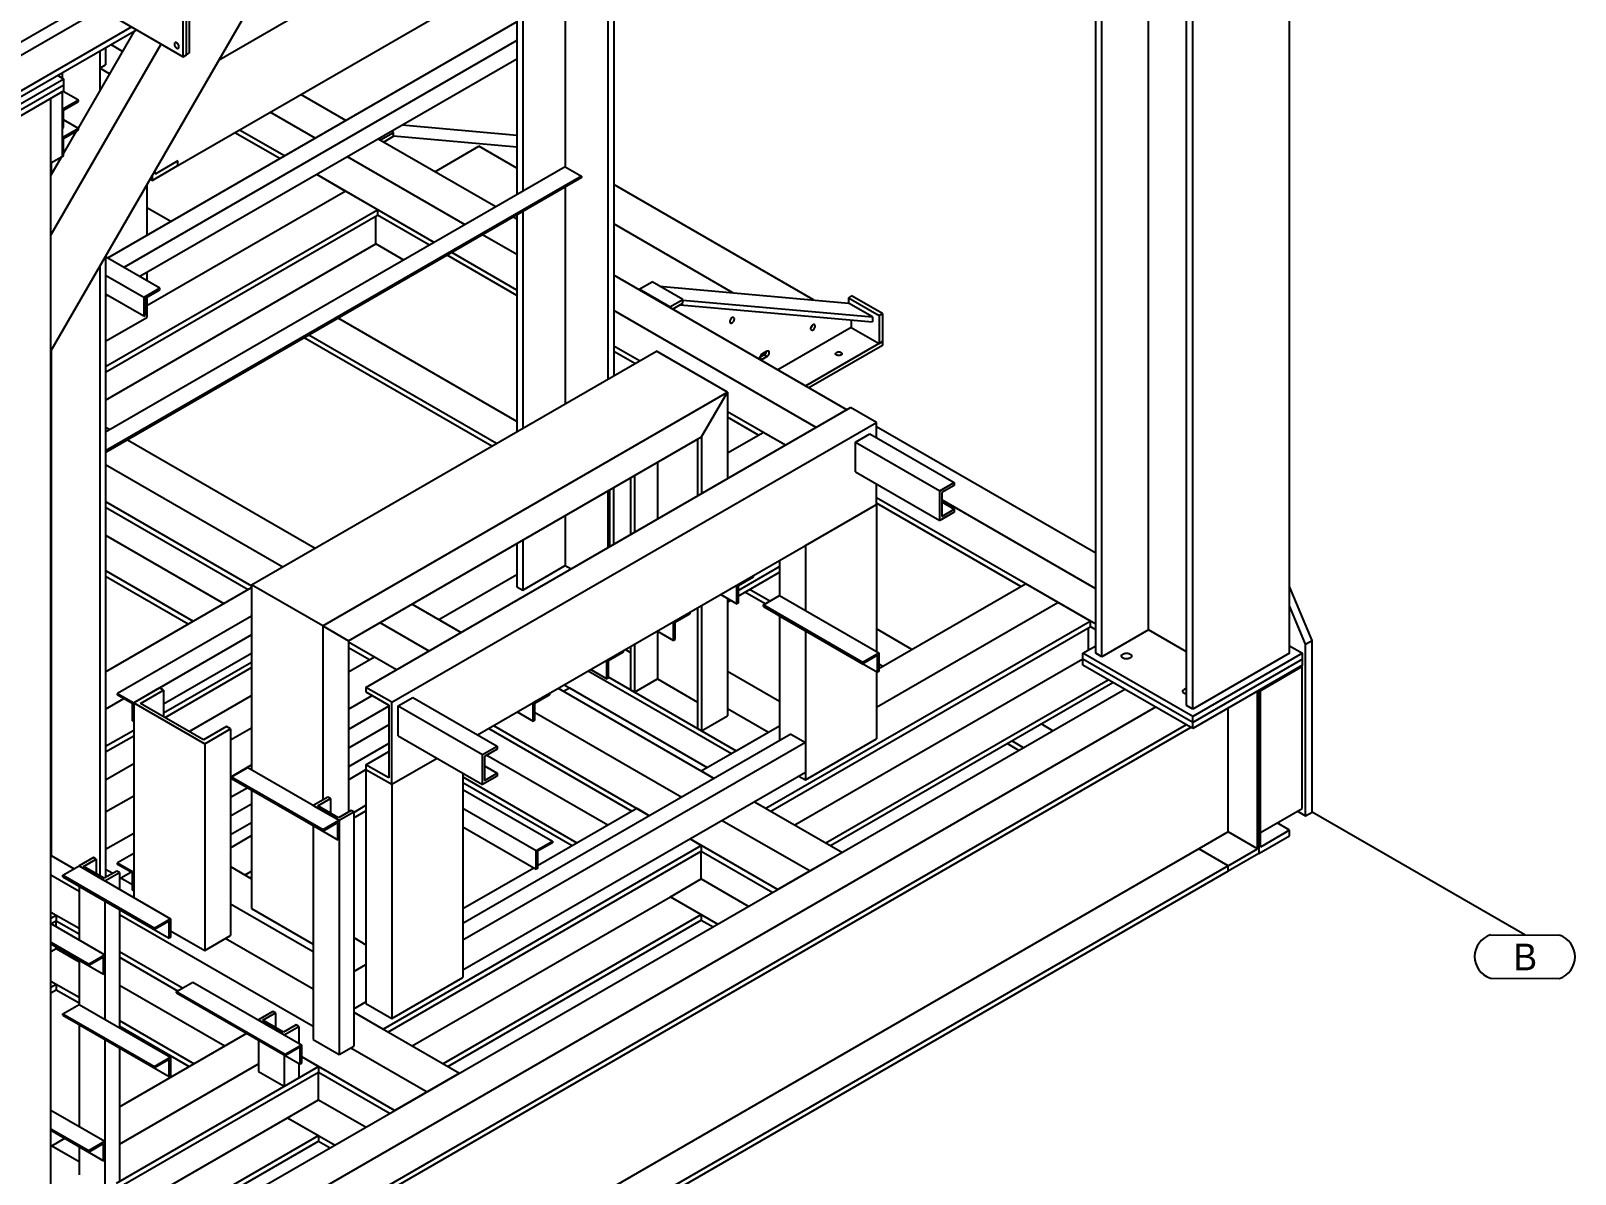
# Model space of a CAD drawing. Header units: millimetres. Extents: x 0 to 16187, y -20471 to 6290.
# Drawn here: x 1985.5 to 2239, y 5361.3 to 5549 of the extents above; entities that cross this region are included whole.
import ezdxf

# ---------------------------------------------------------------- set-up
doc = ezdxf.new("R2010")
doc.units = ezdxf.units.MM

msp = doc.modelspace()

# ---------------------------------------------------------------- linework, layer by layer
at = {"color": 7, "linetype": 'Continuous', "lineweight": 25}
for p, q in [((2192.13905, 5446.7984), (2192.13905, 5655.26147)), ((2175.22153, 5438.1955), (2175.22153, 5646.65857)), ((2176.22915, 5437.61381), (2176.22915, 5646.07688)), ((2160.31925, 5446.7984), (2160.31925, 5611.32241)), ((2161.32688, 5446.21671), (2161.32688, 5610.74053)), ((2168.99015, 5450.64062), (2168.99015, 5602.02761)), ((2009.65247, 5526.87667), (2085.54271, 5570.68717)), ((2016.40558, 5544.24808), (2056.63972, 5567.47475)), ((1952.24291, 5528.93548), (2007.41422, 5560.7852)), ((2025.74881, 5560.43104), (1988.8105, 5496.45201)), ((2066.23869, 5559.5432), (2066.23869, 5522.61222)), ((2065.2841, 5558.99213), (2065.2841, 5522.06114)), ((2073.23905, 5557.15128), (2073.23905, 5526.65344)), ((1952.24291, 5526.72282), (1996.9778, 5552.54772)), ((1995.65176, 5553.31323), (2010.501, 5544.74094)), ((2010.501, 5544.74094), (2010.501, 5552.08981)), ((2011.03133, 5545.04709), (2011.03133, 5552.39596)), ((2011.56166, 5545.35325), (2011.56166, 5552.70211)), ((2080.23941, 5553.11006), (2080.23941, 5491.81122)), ((2081.194, 5552.55898), (2081.194, 5492.3623)), ((1952.24291, 5520.87529), (2002.04245, 5549.62396)), ((1952.24291, 5519.95668), (2002.83808, 5549.16465)), ((2002.46128, 5548.94713), (1993.24922, 5532.99138)), ((2065.2841, 5550.47609), (1998.09262, 5511.68727)), ((2006.8923, 5546.8242), (1988.8105, 5515.5056)), ((2000.53599, 5545.61243), (1998.61038, 5546.72406)), ((2065.2841, 5547.41455), (2000.74427, 5510.15651)), ((1996.81848, 5545.68962), (1996.81848, 5539.17353)), ((1997.77308, 5546.24069), (1997.77308, 5543.41113)), ((2065.2841, 5544.35253), (2003.39635, 5508.62549)), ((2010.501, 5544.74094), (2011.03133, 5545.04709)), ((2011.03133, 5545.04709), (2011.56166, 5545.35325)), ((1989.87116, 5541.67901), (1990.93182, 5541.06671)), ((1990.66666, 5542.13824), (1990.66666, 5541.21978)), ((1996.81848, 5542.86005), (1997.77308, 5543.41113)), ((1998.41484, 5541.93849), (1996.81848, 5542.86005)), ((1996.81848, 5542.86005), (1996.81848, 5539.17353)), ((1990.93182, 5541.06671), (1972.9006, 5530.6575)), ((1990.93182, 5540.08686), (1972.9006, 5529.67765)), ((1990.93182, 5539.10701), (1972.9006, 5528.6978)), ((1990.66666, 5538.95393), (1990.66666, 5528.35871)), ((1993.31831, 5537.60578), (1990.82482, 5539.04524)), ((1990.93182, 5540.08686), (1990.93182, 5541.06671)), ((1990.93182, 5539.10701), (1990.93182, 5540.08686)), ((1988.8105, 5329.41933), (1988.8105, 5537.8824)), ((1993.31831, 5537.60578), (1990.66666, 5536.07502)), ((1990.87879, 5535.95252), (1993.31831, 5537.36082)), ((1993.31831, 5537.36082), (1993.31831, 5537.60578)), ((2037.21701, 5534.2733), (2029.8411, 5538.53132)), ((1990.66666, 5536.07502), (1990.66666, 5533.01299)), ((1990.87879, 5533.13545), (1990.87879, 5535.95252)), ((1993.31831, 5532.9515), (1990.87879, 5534.3598)), ((2032.16827, 5531.35872), (2024.79236, 5535.61674)), ((1990.66666, 5533.01299), (1990.87879, 5533.13545)), ((1993.31831, 5532.9515), (1990.66666, 5531.42073)), ((1990.66666, 5531.42073), (1990.66666, 5528.35871)), ((1990.87879, 5531.29823), (1993.31831, 5532.70654)), ((1992.96802, 5532.50432), (1990.87879, 5528.88567)), ((1990.87879, 5528.48117), (1990.87879, 5531.29823)), ((1993.31831, 5532.70654), (1993.31831, 5532.9515)), ((2026.35042, 5528.00015), (2018.97451, 5532.25817)), ((2027.11952, 5528.44415), (2019.74362, 5532.70217)), ((2061.82774, 5520.06583), (2042.52074, 5531.21152)), ((2042.92274, 5531.06212), (2042.59234, 5531.25286)), ((2042.92274, 5531.06212), (2045.04406, 5532.28673)), ((2043.38155, 5530.71458), (2045.04406, 5531.67433)), ((2045.04406, 5532.28673), (2044.71366, 5532.47747)), ((2045.04406, 5531.67433), (2045.04406, 5532.28673)), ((2065.2841, 5529.86456), (2045.04406, 5531.67433)), ((2065.2841, 5531.80507), (2046.46393, 5533.48787)), ((2042.92274, 5530.97945), (2042.92274, 5531.06212)), ((2051.79727, 5525.8563), (2059.06673, 5530.05287)), ((2065.2841, 5526.46365), (2059.06673, 5530.05287)), ((1988.8105, 5527.28717), (1990.66666, 5528.35871)), ((1990.5285, 5528.27895), (1988.8105, 5525.30329)), ((1988.86353, 5527.31779), (1988.86353, 5525.39515)), ((1990.66666, 5528.35871), (1990.87879, 5528.48117)), ((2073.23905, 5526.65344), (1997.77308, 5483.08786)), ((2005.40983, 5524.42745), (2009.65247, 5526.87667)), ((2009.65247, 5527.64218), (2005.88713, 5525.46849)), ((2009.65247, 5526.87667), (2009.65247, 5527.64218)), ((2056.779, 5517.15125), (2037.472, 5528.29694)), ((2073.23905, 5526.65344), (2075.8907, 5525.12267)), ((2075.8907, 5525.12267), (1997.77308, 5480.02633)), ((2075.8907, 5524.87771), (1997.77308, 5479.78137)), ((2004.5613, 5523.7332), (2004.5613, 5515.42156)), ((2005.40983, 5524.42745), (2005.07405, 5524.62129)), ((2005.40983, 5525.20289), (2005.40983, 5524.42745)), ((2005.88713, 5525.46849), (2005.88713, 5526.0296)), ((2037.10236, 5522.68118), (2032.42326, 5525.38237)), ((2051.73025, 5514.23667), (2032.42326, 5525.38237)), ((2075.8907, 5525.12267), (2075.8907, 5524.87771)), ((2113.99786, 5504.81014), (2081.194, 5523.7474)), ((2073.45118, 5523.46895), (1997.77308, 5479.78091)), ((2004.5613, 5503.89563), (2037.10236, 5522.68118)), ((2042.40566, 5519.61965), (2037.10236, 5522.68118)), ((2073.23905, 5523.34649), (2073.23905, 5487.77)), ((2073.45118, 5523.46941), (2073.45118, 5523.46895)), ((1997.77308, 5493.85381), (2042.40566, 5519.61965)), ((1997.77308, 5492.9352), (2042.40566, 5518.70104)), ((2008.4587, 5517.67148), (2004.5613, 5519.9214)), ((2042.1511, 5513.99071), (2042.1511, 5518.55409)), ((2042.40566, 5519.61965), (2042.40566, 5518.70104)), ((2050.96115, 5513.79268), (2042.40566, 5518.73166)), ((2065.2841, 5518.75419), (2065.2841, 5483.17771)), ((2066.23869, 5519.30527), (2066.23869, 5483.72878)), ((2065.2841, 5518.07051), (2064.69195, 5518.41235)), ((2100.7396, 5505.99562), (2081.194, 5517.27906)), ((1997.77308, 5488.37183), (2042.1511, 5513.99071)), ((2046.72765, 5511.34873), (2042.1511, 5513.99071)), ((2065.2841, 5512.24136), (2059.64321, 5515.49778)), ((1997.77308, 5511.97565), (1997.77308, 5409.97611)), ((2006.68262, 5506.72837), (1997.77308, 5511.87174)), ((2065.2841, 5505.52422), (2053.82536, 5512.1392)), ((2065.2841, 5506.41221), (2054.59447, 5512.5832)), ((1996.81848, 5510.32224), (1996.81848, 5410.28227)), ((2004.03097, 5505.1976), (1997.77308, 5508.81021)), ((2004.5613, 5509.298), (2004.5613, 5507.95298)), ((2119.47652, 5486.78589), (2081.194, 5508.88592)), ((2006.68262, 5506.72837), (2004.03097, 5505.1976)), ((2004.24311, 5505.0751), (2006.68262, 5506.48341)), ((2006.68262, 5506.48341), (2006.68262, 5506.72837)), ((2085.34915, 5506.56988), (2087.47047, 5507.79449)), ((2090.38728, 5503.66143), (2085.34915, 5506.56988)), ((2085.34915, 5506.56988), (2085.34915, 5506.48721)), ((2092.5086, 5504.88604), (2087.47047, 5507.79449)), ((2088.72572, 5507.06985), (2119.71187, 5504.29922)), ((2004.03097, 5502.13557), (1997.77308, 5505.74818)), ((1998.09262, 5505.56371), (1997.77308, 5505.37924)), ((2004.03097, 5505.1976), (2004.03097, 5502.13557)), ((2004.24311, 5502.25804), (2004.24311, 5505.0751)), ((2004.5613, 5505.25879), (2004.5613, 5501.93625)), ((2090.38728, 5503.66143), (2092.5086, 5504.88604)), ((2090.38728, 5503.57875), (2090.38728, 5503.66143)), ((2090.84609, 5503.31389), (2092.5086, 5504.27363)), ((2092.065, 5504.01755), (2123.68935, 5501.18985)), ((2092.5086, 5504.27363), (2092.5086, 5504.88604)), ((2092.5086, 5504.7911), (2123.68935, 5502.00307)), ((2120.24221, 5505.46274), (2119.71187, 5505.15659)), ((2119.71187, 5505.15659), (2119.71187, 5504.29922)), ((2119.71187, 5505.15659), (2124.75001, 5502.24813)), ((2123.68935, 5502.00307), (2119.71187, 5504.29922)), ((2125.28034, 5502.55428), (2120.24221, 5505.46274)), ((1997.77308, 5498.01749), (2004.5613, 5501.93625)), ((2004.03097, 5502.13557), (2004.24311, 5502.25804)), ((2065.2841, 5484.86687), (2035.93364, 5501.81053)), ((2114.42778, 5483.87132), (2081.194, 5503.05677)), ((2120.16266, 5501.50519), (2120.16266, 5500.30331)), ((2123.68935, 5502.00307), (2123.68935, 5501.18985)), ((2124.75001, 5502.24813), (2125.28034, 5502.55428)), ((2124.75001, 5502.24813), (2124.75001, 5497.65509)), ((2125.28034, 5502.55428), (2125.28034, 5497.96124)), ((2061.16792, 5480.80149), (2030.35444, 5498.58973)), ((2061.93703, 5481.24548), (2031.12355, 5499.03372)), ((2120.16266, 5500.30331), (2108.11189, 5493.34655)), ((2120.16266, 5500.30331), (2124.75001, 5497.65509)), ((1988.86353, 5496.54386), (1988.86353, 5413.58048)), ((2021.744, 5458.04254), (2088.19436, 5496.40352)), ((2085.40795, 5494.79496), (2081.194, 5497.22761)), ((2084.63884, 5494.35096), (2081.194, 5496.33963)), ((2099.86162, 5489.66815), (2088.19436, 5496.40352)), ((2105.89487, 5495.77167), (2105.1345, 5495.33271)), ((2106.34565, 5496.3688), (2105.49712, 5495.87896)), ((2106.34565, 5495.51144), (2105.89487, 5495.77167)), ((2125.28034, 5497.96124), (2112.69925, 5490.69833)), ((2125.28034, 5497.34884), (2113.22966, 5490.39213)), ((2124.75001, 5497.65509), (2125.28034, 5497.96124)), ((2125.28034, 5497.96124), (2125.28034, 5497.34884)), ((1988.8105, 5494.80288), (1988.86353, 5494.8335)), ((2105.49712, 5495.02159), (2105.12589, 5495.2359)), ((2105.49712, 5495.02159), (2106.34565, 5495.51144)), ((1988.8105, 5489.10844), (1988.86353, 5489.07782)), ((2033.41126, 5451.30717), (2099.86162, 5489.66815)), ((2095.61898, 5482.31968), (2099.86162, 5489.66815)), ((2099.86162, 5489.66815), (2099.86162, 5475.46245)), ((2040.51768, 5441.20392), (2120.0672, 5487.12688)), ((2109.37904, 5480.95674), (2099.86162, 5486.45103)), ((2124.30984, 5484.67766), (2120.0672, 5487.12688)), ((1997.77308, 5483.93445), (1998.50633, 5483.51115)), ((2044.76032, 5438.7547), (2124.30984, 5484.67766)), ((2104.95797, 5482.62098), (2099.86162, 5485.56304)), ((2099.86162, 5479.67892), (2105.72707, 5483.06497)), ((2109.37904, 5480.95674), (2105.72707, 5483.06497)), ((2124.30984, 5482.22823), (2124.30984, 5484.67766)), ((2160.31925, 5463.20789), (2124.30984, 5483.99568)), ((1988.8105, 5482.98537), (1988.86353, 5482.95476)), ((2001.37054, 5481.85768), (2032.18402, 5464.06944)), ((2037.6539, 5448.85715), (2095.61898, 5482.31968)), ((2094.95607, 5481.93699), (2094.95607, 5472.63053)), ((2095.61898, 5482.31968), (2095.61898, 5473.01323)), ((2120.86269, 5481.46285), (2123.24918, 5482.84054)), ((2120.86269, 5476.56361), (2120.86269, 5481.46285)), ((2120.86269, 5481.46285), (2134.70431, 5473.47226)), ((2123.24918, 5482.84054), (2137.09079, 5474.84994)), ((2088.37997, 5478.14069), (2088.37997, 5468.83424)), ((1988.8105, 5476.86231), (1988.86353, 5476.8317)), ((1988.8105, 5475.94371), (1988.86353, 5475.91309)), ((1997.77308, 5477.81139), (2026.88072, 5461.00791)), ((2083.95172, 5475.58431), (2083.95172, 5466.27786)), ((2084.61463, 5475.967), (2084.61463, 5466.66055)), ((2120.86269, 5476.56361), (2134.70431, 5468.57301)), ((2080.23941, 5473.44124), (2080.23941, 5464.13479)), ((2080.50457, 5473.59432), (2080.50457, 5464.28786)), ((2081.16748, 5473.97701), (2081.16748, 5464.67055)), ((2124.30984, 5471.20473), (2124.30984, 5474.57361)), ((2134.70431, 5473.47226), (2137.09079, 5474.84994)), ((2134.70431, 5468.57301), (2134.70431, 5473.47226)), ((2137.09079, 5474.36002), (2135.0225, 5473.16602)), ((2135.0225, 5473.16602), (2135.0225, 5469.24663)), ((2137.09079, 5474.84994), (2137.09079, 5474.36002)), ((1988.8105, 5471.38033), (1988.86353, 5471.34972)), ((1997.77308, 5471.68833), (2021.744, 5457.85021)), ((1997.77308, 5470.76972), (2021.16051, 5457.26844)), ((2058.8158, 5433.39583), (2124.30984, 5471.20473)), ((2112.64257, 5464.46937), (2124.30984, 5471.20473)), ((2160.31925, 5451.54958), (2124.30984, 5472.33737)), ((2148.02077, 5457.76135), (2124.30984, 5471.44938)), ((2124.30984, 5471.20473), (2124.30984, 5447.07814)), ((2160.31925, 5457.37873), (2135.0225, 5471.98223)), ((2135.0225, 5471.63462), (2137.09079, 5470.44062)), ((2135.0225, 5469.24663), (2137.09079, 5470.44062)), ((2137.09079, 5470.44062), (2137.09079, 5469.9507)), ((2073.23905, 5469.40002), (2073.23905, 5461.18728)), ((2137.09079, 5469.9507), (2134.70431, 5468.57301)), ((1988.8105, 5465.53281), (1988.86353, 5465.50219)), ((1997.77308, 5466.20635), (2017.20808, 5454.98676)), ((2066.23869, 5465.3588), (2066.23869, 5457.14606)), ((1988.8105, 5464.6142), (1988.86353, 5464.58359)), ((2065.2841, 5464.80773), (2065.2841, 5457.69713)), ((2112.64257, 5464.46937), (2112.64257, 5453.81351)), ((1997.77308, 5460.35882), (2012.14343, 5452.063)), ((2066.23869, 5457.14606), (2073.23905, 5461.18728)), ((2073.23905, 5461.18728), (2074.18633, 5460.64042)), ((2101.61171, 5457.1136), (2108.39993, 5461.03236)), ((2108.39993, 5462.02014), (2108.39993, 5456.26273)), ((1997.77308, 5459.44022), (2011.3478, 5451.60369)), ((2033.41126, 5451.30717), (2021.744, 5458.04254)), ((2021.744, 5458.04254), (2021.744, 5427.66977)), ((2052.50314, 5452.33945), (2065.2841, 5459.71774)), ((2065.2841, 5457.69713), (2066.23869, 5457.14606)), ((2101.39958, 5457.97892), (2104.05123, 5459.50969)), ((2101.39958, 5454.91689), (2101.39958, 5457.97892)), ((2101.61171, 5456.19499), (2108.39993, 5460.11375)), ((2104.05123, 5459.26472), (2101.61171, 5457.85642)), ((2101.61171, 5457.85642), (2101.61171, 5455.03935)), ((2104.05123, 5459.50969), (2104.05123, 5459.26472)), ((2108.39993, 5459.97663), (2108.28117, 5460.04519)), ((2124.68107, 5444.28763), (2148.78987, 5458.20535)), ((2154.09317, 5455.14382), (2148.78987, 5458.20535)), ((2195.81424, 5448.88917), (2192.13905, 5457.73481)), ((1997.77308, 5443.76717), (2021.744, 5457.60529)), ((2098.7475, 5456.44791), (2101.39958, 5454.91689)), ((2099.86162, 5455.80474), (2099.86162, 5436.51134)), ((2099.86162, 5455.18469), (2100.39866, 5455.49471)), ((2106.03742, 5454.89888), (2102.70197, 5456.82439)), ((2106.80652, 5455.34287), (2103.47108, 5457.26838)), ((2105.74828, 5454.73197), (2108.39993, 5456.26273)), ((2108.39993, 5456.26273), (2124.68107, 5446.86383)), ((2021.744, 5452.89604), (1999.7353, 5440.19069)), ((2048.09461, 5454.88445), (2056.15511, 5450.23122)), ((2091.00511, 5451.97832), (2093.65676, 5453.50909)), ((2093.65676, 5453.26412), (2091.21724, 5451.85582)), ((2093.65676, 5453.50909), (2093.65676, 5453.26412)), ((2094.95607, 5454.25916), (2094.95607, 5434.44481)), ((2095.61898, 5454.64185), (2095.61898, 5434.06212)), ((2101.61171, 5455.03935), (2101.39958, 5454.91689)), ((2105.74828, 5454.487), (2105.74828, 5454.73197)), ((2105.74828, 5454.73197), (2122.02942, 5445.33307)), ((2105.74828, 5454.487), (2122.02942, 5445.08811)), ((2108.1878, 5453.07824), (2108.1878, 5453.0787)), ((2108.1878, 5453.07824), (2124.46894, 5443.67934)), ((2108.39993, 5452.95578), (2108.39993, 5432.4405)), ((2124.30984, 5437.95026), (2154.09317, 5455.14382)), ((2159.39648, 5452.08229), (2154.09317, 5455.14382)), ((2194.75358, 5448.27687), (2192.13905, 5454.56965)), ((2033.41126, 5451.30717), (2037.6539, 5448.85715)), ((2033.41126, 5451.30717), (2033.41126, 5422.71009)), ((2042.79131, 5451.82292), (2050.85181, 5447.16969)), ((2052.50314, 5452.33945), (2056.15511, 5450.23122)), ((2088.35303, 5450.44731), (2091.00511, 5448.91629)), ((2088.37997, 5450.43175), (2088.37997, 5442.58848)), ((2091.00511, 5448.91629), (2091.00511, 5451.97832)), ((2091.21724, 5451.85582), (2091.21724, 5449.03875)), ((2106.17255, 5421.35677), (2159.39648, 5452.08229)), ((2106.96817, 5420.89746), (2159.39648, 5451.16368)), ((2112.64257, 5450.50656), (2112.64257, 5426.01029)), ((2130.12905, 5447.43268), (2124.30984, 5450.79204)), ((2159.14192, 5447.34336), (2159.14192, 5451.01672)), ((2159.39648, 5452.08229), (2159.39648, 5451.16368)), ((2160.31925, 5450.66159), (2159.39648, 5451.1943)), ((2168.99015, 5450.64062), (2161.32688, 5446.21671)), ((2175.22153, 5447.04333), (2168.99015, 5450.64062)), ((2021.744, 5449.83451), (2002.38695, 5438.65993)), ((2037.6539, 5448.85715), (2037.6539, 5420.75071)), ((2037.6539, 5448.66562), (2045.54851, 5444.10816)), ((2037.6539, 5447.74701), (2041.10092, 5445.75709)), ((2083.95172, 5447.90649), (2083.95172, 5440.79749)), ((2084.61463, 5448.28918), (2084.61463, 5440.41479)), ((2091.21724, 5449.03875), (2091.00511, 5448.91629)), ((2158.19793, 5446.7984), (2160.31925, 5448.02302)), ((2192.13905, 5448.02302), (2194.26038, 5446.7984)), ((2194.75358, 5448.27687), (2195.81424, 5448.88917)), ((2194.75358, 5420.10621), (2194.75358, 5448.27687)), ((2195.81424, 5420.71852), (2195.81424, 5448.88917)), ((2021.744, 5446.77249), (2007.2925, 5438.42982)), ((2007.2925, 5437.0165), (2021.744, 5445.35917)), ((2037.6539, 5443.76717), (2041.89654, 5446.21639)), ((2041.89654, 5446.21639), (2045.54851, 5444.10816)), ((2080.08031, 5445.67157), (2082.73196, 5447.20233)), ((2080.08031, 5442.60954), (2080.08031, 5445.67157)), ((2082.73196, 5446.95737), (2080.29244, 5445.54907)), ((2080.29244, 5445.54907), (2080.29244, 5442.732)), ((2082.73196, 5447.20233), (2082.73196, 5446.95737)), ((2083.09778, 5447.41352), (2083.95172, 5446.92055)), ((2110.9206, 5418.61578), (2158.19793, 5445.9084)), ((2122.02942, 5445.33307), (2124.68107, 5446.86383)), ((2124.46894, 5446.49641), (2122.02942, 5445.08811)), ((2122.02942, 5445.08811), (2122.02942, 5445.33307)), ((2124.46894, 5443.67934), (2124.46894, 5446.49641)), ((2124.68107, 5446.86383), (2124.68107, 5443.80181)), ((2125.31895, 5444.65587), (2124.68107, 5445.02412)), ((2158.19793, 5445.81855), (2158.19793, 5446.7984)), ((2176.22915, 5436.3892), (2158.19793, 5446.7984)), ((2158.19793, 5444.83871), (2158.19793, 5445.81855)), ((2176.22915, 5435.40935), (2158.19793, 5445.81855)), ((2161.32688, 5446.21671), (2160.31925, 5446.7984)), ((2192.13905, 5446.7984), (2176.22915, 5437.61381)), ((2194.26038, 5446.7984), (2176.22915, 5436.3892)), ((2194.26038, 5445.81855), (2176.22915, 5435.40935)), ((2194.26038, 5445.81855), (2194.26038, 5446.7984)), ((2194.26038, 5444.83871), (2194.26038, 5445.81855)), ((2007.53606, 5436.23849), (2021.744, 5444.44056)), ((2076.99885, 5443.89268), (2100.49789, 5430.32698)), ((2077.42823, 5444.14055), (2080.08031, 5442.60954)), ((2080.29244, 5442.732), (2080.08031, 5442.60954)), ((2080.29244, 5442.90994), (2101.29351, 5430.78628)), ((2084.61463, 5440.41479), (2088.37997, 5442.58848)), ((2088.37997, 5442.58848), (2094.95607, 5438.79218)), ((2099.86162, 5443.85902), (2108.39993, 5438.92995)), ((2124.30984, 5443.77119), (2124.30984, 5432.74566)), ((2124.68107, 5443.80181), (2124.46894, 5443.67934)), ((2176.22915, 5434.4295), (2158.19793, 5444.83871)), ((2194.26038, 5444.83871), (2176.22915, 5434.4295)), ((2194.22325, 5444.60239), (2187.32896, 5440.6224)), ((2194.22325, 5444.60239), (2194.03713, 5444.70983)), ((2194.22325, 5421.33097), (2194.22325, 5444.60239)), ((2165.07101, 5440.87096), (1988.8105, 5339.11794)), ((1999.7353, 5440.19069), (2002.38695, 5438.65993)), ((1999.7353, 5439.94573), (1999.7353, 5440.19069)), ((2002.17482, 5438.53743), (1999.7353, 5439.94573)), ((2006.62959, 5441.10915), (2002.38695, 5438.65993)), ((2003.52716, 5438.55277), (2007.2925, 5440.72646)), ((2007.2925, 5440.72646), (2006.62959, 5441.10915)), ((2007.2925, 5440.72646), (2007.2925, 5436.37909)), ((2044.76032, 5438.7547), (2040.51768, 5441.20392)), ((2040.51768, 5441.20392), (2040.51768, 5440.43842)), ((2040.51768, 5440.43842), (2044.28303, 5438.26473)), ((2067.98878, 5438.69128), (2070.64043, 5440.22204)), ((2070.64043, 5439.97708), (2068.20091, 5438.56878)), ((2070.64043, 5440.22204), (2070.64043, 5439.97708)), ((2072.06691, 5441.04553), (2097.6864, 5426.25571)), ((2072.92245, 5440.55164), (2073.90196, 5441.1171)), ((2073.04643, 5441.611), (2073.90196, 5441.1171)), ((2073.90196, 5441.1171), (2096.54546, 5428.04529)), ((2083.95172, 5440.79749), (2084.61463, 5440.41479)), ((2115.98525, 5415.69202), (2162.3361, 5442.44979)), ((2116.78087, 5415.23271), (2163.13172, 5441.99049)), ((2186.85166, 5414.68741), (2186.85166, 5440.56175)), ((2187.09031, 5440.69952), (2187.09031, 5413.93719)), ((2187.32896, 5414.96295), (2187.32896, 5440.83729)), ((1988.8105, 5438.59318), (1988.86353, 5438.6238)), ((2170.11975, 5437.95639), (1988.8105, 5333.28878)), ((1997.77308, 5437.64411), (2000.74767, 5439.3613)), ((2002.17482, 5435.72036), (2002.17482, 5438.53743)), ((2002.38695, 5438.65993), (2002.38695, 5435.5979)), ((2002.38695, 5438.65993), (2002.38695, 5406.70028)), ((2002.38695, 5438.65993), (2014.05421, 5431.92456)), ((2013.8686, 5432.58279), (2003.52716, 5438.55277)), ((2011.48848, 5433.9568), (2021.744, 5439.87718)), ((2037.6539, 5437.64411), (2041.506, 5439.86788)), ((2044.28303, 5438.10433), (2037.6539, 5434.27742)), ((2044.28303, 5438.26473), (2044.28303, 5426.32282)), ((2044.76032, 5425.28178), (2044.76032, 5438.7547)), ((2045.82098, 5438.14219), (2048.20747, 5439.51988)), ((2045.82098, 5433.24295), (2045.82098, 5438.14219)), ((2045.82098, 5438.14219), (2059.6626, 5430.1516)), ((2048.20747, 5439.51988), (2062.04908, 5431.52929)), ((2067.98878, 5435.62925), (2067.98878, 5438.69128)), ((2068.20091, 5438.56878), (2068.20091, 5435.75171)), ((2099.86162, 5437.73595), (2106.59681, 5433.84781)), ((2176.22915, 5437.61381), (2175.22153, 5438.1955)), ((2182.04157, 5417.46422), (2182.04157, 5437.78494)), ((2175.16849, 5435.04181), (1990.93182, 5328.68424)), ((2002.38695, 5435.5979), (2002.17482, 5435.72036)), ((2044.28303, 5435.0428), (2037.6539, 5431.21589)), ((2061.46031, 5434.92247), (2087.0798, 5420.13265)), ((2065.3367, 5437.16027), (2067.98878, 5435.62925)), ((2068.20091, 5435.75171), (2067.98878, 5435.62925)), ((2068.20091, 5437.15426), (2092.3831, 5423.19418)), ((2095.56595, 5427.47983), (2108.39993, 5434.88873)), ((2095.61898, 5434.06212), (2099.86162, 5436.51134)), ((2106.59681, 5433.84781), (2108.39993, 5434.88873)), ((2153.28326, 5434.06604), (2151.34397, 5435.18556)), ((2176.22915, 5435.40935), (2176.22915, 5436.3892)), ((2176.22915, 5434.4295), (2176.22915, 5435.40935)), ((1988.8105, 5432.47012), (1988.86353, 5432.50074)), ((2175.9376, 5434.59781), (1990.93182, 5327.79625)), ((1997.77308, 5431.52105), (2002.38695, 5434.18458)), ((1997.77308, 5430.60244), (2002.38695, 5433.26597)), ((2017.63394, 5434.75648), (2013.8686, 5432.58279)), ((2014.05421, 5431.92456), (2018.29685, 5434.37379)), ((2018.29685, 5434.37379), (2017.63394, 5434.75648)), ((2018.29685, 5432.59258), (2021.744, 5434.58258)), ((2018.29685, 5434.37379), (2018.29685, 5400.44651)), ((2045.82098, 5433.24295), (2059.6626, 5425.25236)), ((2110.25609, 5433.51204), (2056.42759, 5402.4375)), ((2060.66468, 5434.46317), (2084.16372, 5420.89746)), ((2094.95607, 5434.44481), (2095.61898, 5434.06212)), ((2101.29351, 5430.78628), (2106.59681, 5433.84781)), ((2110.25609, 5433.51204), (2112.64257, 5432.13435)), ((2112.64257, 5426.01029), (2124.30984, 5432.74566)), ((2148.47316, 5431.28923), (2146.53388, 5432.40876)), ((2014.05421, 5431.92456), (2014.05421, 5397.99729)), ((2044.28303, 5431.98078), (2037.6539, 5428.15386)), ((2040.51768, 5428.49651), (2044.28303, 5430.67019)), ((2112.64257, 5432.13435), (2056.42759, 5399.68213)), ((2059.6626, 5430.1516), (2062.04908, 5431.52929)), ((2059.6626, 5425.25236), (2059.6626, 5430.1516)), ((2062.04908, 5431.03936), (2059.9808, 5429.84537)), ((2059.9808, 5429.84537), (2059.9808, 5425.92597)), ((2060.36988, 5430.06998), (2080.2113, 5418.61578)), ((2062.04908, 5431.52929), (2062.04908, 5431.03936)), ((2112.64257, 5432.13435), (2112.64257, 5427.2351)), ((2147.70406, 5430.84524), (2145.76478, 5431.96476)), ((1997.77308, 5426.03907), (2002.38695, 5428.7026)), ((2018.29685, 5426.46952), (2021.744, 5428.45952)), ((2018.45595, 5426.50639), (2021.1076, 5428.03715)), ((2021.1076, 5428.03715), (2036.11594, 5419.37302)), ((2037.6539, 5426.03907), (2040.51768, 5427.69229)), ((2040.51768, 5428.49651), (2040.51768, 5427.731)), ((2044.28303, 5426.32282), (2040.51768, 5428.49651)), ((2040.51768, 5427.731), (2044.76032, 5425.28178)), ((2040.51768, 5427.731), (2040.51768, 5389.27193)), ((2044.76032, 5425.28178), (2052.18598, 5429.56852)), ((2059.9808, 5428.31397), (2062.04908, 5427.11997)), ((2095.56595, 5427.47983), (2097.6864, 5426.25571)), ((1988.8105, 5426.34706), (1988.86353, 5426.37768)), ((1988.8105, 5425.42845), (1988.86353, 5425.45907)), ((2018.45595, 5426.26143), (2018.45595, 5426.50639)), ((2018.45595, 5426.50639), (2033.46429, 5417.84226)), ((2018.45595, 5426.26143), (2033.46429, 5417.5973)), ((2020.89547, 5424.85266), (2020.89547, 5424.85312)), ((2020.89547, 5424.85266), (2035.90381, 5416.18853)), ((2044.76032, 5425.28178), (2044.76032, 5386.8227)), ((2112.64257, 5427.2351), (2056.42759, 5394.78288)), ((2056.42759, 5427.11989), (2056.42759, 5393.55807)), ((2056.42759, 5426.4983), (2075.14664, 5415.69202)), ((2056.42759, 5425.57969), (2074.35102, 5415.23271)), ((2062.04908, 5426.63004), (2059.6626, 5425.25236)), ((2059.9808, 5425.92597), (2062.04908, 5427.11997)), ((2062.04908, 5427.11997), (2062.04908, 5426.63004)), ((2111.58174, 5426.6227), (2112.64257, 5426.01029)), ((1997.77308, 5420.74446), (2002.38695, 5423.40799)), ((2021.11172, 5424.72782), (2018.29685, 5423.10283)), ((2021.744, 5424.36282), (2021.744, 5404.88573)), ((2034.25979, 5423.19994), (2031.8733, 5421.82225)), ((2032.61576, 5421.76102), (2034.68405, 5422.95501)), ((2034.68405, 5422.95501), (2034.25979, 5423.19994)), ((2034.68405, 5422.95501), (2034.68405, 5420.56702)), ((2056.42759, 5424.42282), (2071.11773, 5415.94238)), ((2104.31622, 5422.4284), (2106.17255, 5421.35677)), ((2104.31622, 5422.4284), (2118.72016, 5414.11319)), ((1988.8105, 5420.86508), (1988.86353, 5420.8957)), ((2021.744, 5422.0313), (2018.29685, 5420.0413)), ((2031.8733, 5421.82225), (2036.11594, 5419.37302)), ((2036.00988, 5419.80164), (2032.61576, 5421.76102)), ((2038.07816, 5420.99563), (2036.00988, 5419.80164)), ((2036.11594, 5419.37302), (2038.50243, 5420.75071)), ((2038.50243, 5420.75071), (2038.07816, 5420.99563)), ((2038.50243, 5420.68139), (2040.51768, 5421.84477)), ((2038.50243, 5419.76278), (2040.51768, 5420.92616)), ((2038.50243, 5420.75071), (2038.50243, 5382.29164)), ((2056.42759, 5421.36129), (2068.46608, 5414.41161)), ((2068.67821, 5411.95787), (2084.95934, 5421.35677)), ((2084.95934, 5421.35677), (2087.0798, 5420.13265)), ((2187.32896, 5417.35098), (2194.22325, 5421.33097)), ((2193.42763, 5420.87167), (2194.75358, 5420.10621)), ((2194.75358, 5420.10621), (2195.81424, 5420.71852)), ((2230.75974, 5400.54491), (2195.81424, 5420.71852)), ((1997.77308, 5414.6214), (2002.38695, 5417.28493)), ((2021.744, 5418.96927), (2018.29685, 5416.97928)), ((2031.8733, 5418.5153), (2031.8733, 5383.36317)), ((2033.46429, 5417.84226), (2036.11594, 5419.37302)), ((2035.90381, 5419.0056), (2033.46429, 5417.5973)), ((2033.46429, 5417.5973), (2033.46429, 5417.84226)), ((2035.90381, 5416.18853), (2035.90381, 5419.0056)), ((2036.11594, 5419.37302), (2036.11594, 5416.31099)), ((2036.11594, 5419.37302), (2036.11594, 5380.91395)), ((2056.42759, 5418.29926), (2068.46608, 5411.34958)), ((2099.01292, 5419.36687), (2113.41686, 5411.05166)), ((2182.04157, 5417.46422), (2177.23148, 5414.68741)), ((2186.85166, 5414.68741), (2182.04157, 5417.46422)), ((2192.13905, 5417.73976), (2187.32896, 5414.96295)), ((2192.13905, 5417.73976), (2190.07073, 5418.93377)), ((2192.13905, 5416.85177), (2192.13905, 5417.73976)), ((2177.23148, 5414.68741), (1862.57603, 5233.04069)), ((1988.8105, 5416.55016), (1988.86353, 5416.51955)), ((2018.29685, 5414.86448), (2021.744, 5416.85448)), ((2036.11594, 5416.31099), (2035.90381, 5416.18853)), ((2043.32843, 5385.07763), (2095.56595, 5415.23371)), ((2068.46608, 5414.41161), (2071.11773, 5415.94238)), ((2071.11773, 5415.69741), (2068.67821, 5414.28911)), ((2071.11773, 5415.94238), (2071.11773, 5415.69741)), ((2093.70962, 5416.30534), (2095.56595, 5415.23371)), ((2093.70962, 5416.30534), (2108.11356, 5407.99013)), ((2095.56595, 5415.23371), (2095.56595, 5414.3151)), ((2182.04157, 5411.9106), (2177.23148, 5414.68741)), ((2182.04157, 5411.9106), (2186.85166, 5414.68741)), ((2187.09031, 5413.93719), (2192.13905, 5416.85177)), ((1988.86353, 5413.58048), (1992.62174, 5411.41091)), ((1995.81086, 5413.25195), (1993.42437, 5411.87426)), ((1994.16683, 5411.81303), (1996.23512, 5413.00703)), ((1996.23512, 5413.00703), (1995.81086, 5413.25195)), ((1996.23512, 5413.00703), (1996.23512, 5410.61904)), ((2002.38695, 5413.91824), (1999.7353, 5412.38748)), ((1999.7353, 5412.14252), (1999.7353, 5412.38748)), ((1999.7353, 5412.38748), (2002.38695, 5410.85671)), ((2002.17482, 5410.73421), (1999.7353, 5412.14252)), ((2044.12406, 5384.61833), (2095.56595, 5414.3151)), ((2068.46608, 5411.34958), (2068.46608, 5414.41161)), ((2068.67821, 5414.28911), (2068.67821, 5411.47204)), ((2095.56595, 5409.75173), (2095.56595, 5414.3151)), ((2095.56595, 5414.3151), (2107.31793, 5407.53082)), ((2118.72016, 5414.11319), (2113.41686, 5411.05166)), ((2187.09031, 5413.93719), (2182.04157, 5411.02262)), ((2182.04157, 5411.9106), (1867.38612, 5230.26388)), ((2182.04157, 5411.02262), (1867.38612, 5229.37589)), ((1988.8105, 5410.4271), (1993.42437, 5407.76357)), ((1990.77272, 5410.3435), (1993.42437, 5411.87426)), ((1990.77272, 5410.09854), (1990.77272, 5410.3435)), ((1990.77272, 5410.3435), (2005.78106, 5401.67937)), ((1990.77272, 5410.09854), (2005.78106, 5401.4344)), ((1993.42437, 5411.87426), (2008.43271, 5403.21013)), ((1993.42437, 5411.87426), (1997.66701, 5409.42504)), ((1997.56095, 5409.85365), (1994.16683, 5411.81303)), ((1999.62923, 5411.04765), (1997.56095, 5409.85365)), ((1997.66701, 5409.42504), (2000.0535, 5410.80273)), ((1997.77308, 5411.37618), (1998.9857, 5410.67615)), ((2000.0535, 5410.80273), (1999.62923, 5411.04765)), ((2000.0535, 5410.80273), (2000.0535, 5408.04735)), ((2000.0535, 5410.05972), (2000.26563, 5409.93726)), ((2000.0535, 5410.05972), (2002.17482, 5408.83511)), ((2000.26563, 5409.93726), (2001.91048, 5410.88681)), ((2000.26563, 5409.93726), (2002.17482, 5408.83511)), ((2002.17482, 5407.91715), (2002.17482, 5410.73421)), ((2002.38695, 5410.85671), (2002.38695, 5407.79468)), ((2018.29685, 5411.77418), (2021.744, 5409.78418)), ((2020.68493, 5410.39557), (2021.744, 5411.00695)), ((2021.48056, 5409.93626), (2021.744, 5410.08834)), ((2056.42759, 5404.88573), (2068.0453, 5411.5925)), ((2068.67821, 5411.47204), (2068.46608, 5411.34958)), ((2090.50129, 5406.82796), (2095.56595, 5409.75173)), ((2095.56595, 5409.75173), (2103.36551, 5405.24913)), ((2113.41686, 5411.05166), (2108.11356, 5407.99013)), ((2182.04157, 5411.02262), (2182.04157, 5411.9106)), ((1993.21224, 5408.68977), (1993.21224, 5408.69023)), ((1993.21224, 5408.68977), (2008.22058, 5400.02564)), ((1993.42437, 5408.56731), (1993.42437, 5399.74863)), ((2002.38695, 5407.79468), (2002.17482, 5407.91715)), ((1997.66701, 5406.11809), (1997.66701, 5386.70479)), ((2000.0535, 5404.7404), (2000.0535, 5385.3271)), ((2018.29685, 5405.65112), (2031.8733, 5397.8136)), ((2021.744, 5404.88573), (2031.8733, 5399.03821)), ((2048.07648, 5382.33664), (2090.50129, 5406.82796)), ((2090.50129, 5406.82796), (2095.56595, 5403.9042)), ((2090.50129, 5406.82796), (2098.30085, 5402.32537)), ((1988.8105, 5404.30404), (1989.65903, 5403.8142)), ((1988.8105, 5404.30404), (1993.42437, 5401.64051)), ((1988.8105, 5403.32435), (1989.65903, 5403.8142)), ((1988.8105, 5402.41216), (1997.66701, 5397.29941)), ((1988.81606, 5402.40895), (1989.65903, 5402.89559)), ((1989.65903, 5403.8142), (1989.65903, 5402.89559)), ((1989.65903, 5401.92232), (1989.65903, 5402.89559)), ((1989.65903, 5402.89559), (1993.42437, 5400.7219)), ((2000.0535, 5403.93666), (2031.8733, 5385.56748)), ((2005.78106, 5401.67937), (2008.43271, 5403.21013)), ((2008.22058, 5402.84271), (2005.78106, 5401.4344)), ((2008.22058, 5400.02564), (2008.22058, 5402.84271)), ((2008.43271, 5403.21013), (2008.43271, 5400.1481)), ((2053.14113, 5379.41288), (2095.56595, 5403.9042)), ((2053.93676, 5378.95358), (2095.56595, 5402.98559)), ((2095.56595, 5403.9042), (2095.56595, 5402.98559)), ((2095.56595, 5402.98559), (2097.50523, 5401.86607)), ((2005.78106, 5401.4344), (2005.78106, 5401.67937)), ((2008.43271, 5400.1481), (2008.22058, 5400.02564)), ((2008.43271, 5401.24251), (2014.05421, 5397.99729)), ((2014.05421, 5397.99729), (2018.29685, 5400.44651)), ((2017.50136, 5399.98728), (2031.8733, 5391.69054)), ((2038.50243, 5400.10975), (2040.51768, 5398.94636)), ((2056.42759, 5399.68213), (2056.42759, 5394.78288)), ((1988.8105, 5399.35063), (1995.01536, 5395.76864)), ((1988.8105, 5399.10567), (1995.01536, 5395.52368)), ((1988.8105, 5399.10521), (1997.45488, 5394.11492)), ((1988.8105, 5397.84237), (1989.65903, 5398.33222)), ((1989.65903, 5398.33222), (1989.65903, 5398.61537)), ((1989.65903, 5398.33222), (1993.42437, 5396.15853)), ((1995.01536, 5395.76864), (1997.66701, 5397.29941)), ((1997.45488, 5396.93198), (1995.01536, 5395.52368)), ((1997.45488, 5394.11492), (1997.45488, 5396.93198)), ((1997.66701, 5397.29941), (1997.66701, 5394.23738)), ((2000.0535, 5397.8136), (2010.39374, 5391.8443)), ((2000.0535, 5396.89499), (2009.59812, 5391.385)), ((1993.42437, 5396.44168), (1993.42437, 5389.15402)), ((1995.01536, 5395.52368), (1995.01536, 5395.76864)), ((2038.50243, 5394.53776), (2040.51768, 5395.70114)), ((1988.8105, 5392.97454), (1989.65903, 5392.48469)), ((1988.8105, 5392.97454), (1993.42437, 5390.31101)), ((1988.8105, 5391.99485), (1989.65903, 5392.48469)), ((1989.65903, 5392.48469), (1989.65903, 5391.56609)), ((1997.66701, 5394.23738), (1997.45488, 5394.11492)), ((2000.0535, 5392.33162), (2017.36718, 5382.33664)), ((2009.44034, 5391.29391), (2012.09199, 5392.82468)), ((2012.09199, 5392.82468), (2029.91108, 5382.53793)), ((2044.76032, 5386.8227), (2056.42759, 5393.55807)), ((2225.09469, 5393.45686), (2236.4415, 5393.40738)), ((1988.8105, 5391.07624), (1989.65903, 5391.56609)), ((1989.65903, 5391.56609), (1993.42437, 5389.3924)), ((2009.44034, 5391.29391), (2027.25943, 5381.00717)), ((2009.44034, 5391.04895), (2009.44034, 5391.29391)), ((2009.44034, 5391.04895), (2027.25943, 5380.76221)), ((2011.87986, 5389.64019), (2011.87986, 5389.64065)), ((2011.87986, 5389.64019), (2029.69895, 5379.35345)), ((2038.50243, 5388.4147), (2040.51768, 5389.57808)), ((2040.51768, 5389.27193), (2044.76032, 5386.8227)), ((1990.77272, 5387.62325), (1993.42437, 5389.15402)), ((1990.77272, 5387.37829), (1990.77272, 5387.62325)), ((1990.77272, 5387.62325), (2005.78106, 5378.95912)), ((1990.77272, 5387.37829), (2005.78106, 5378.71416)), ((1993.42437, 5389.15402), (2008.43271, 5380.48988)), ((2025.24418, 5387.98746), (2022.85769, 5386.60977)), ((2023.60015, 5386.54854), (2025.66844, 5387.74254)), ((2025.66844, 5387.74254), (2025.24418, 5387.98746)), ((2025.66844, 5387.74254), (2025.66844, 5385.35454)), ((2038.50243, 5387.86362), (2043.32843, 5385.07763)), ((2038.50243, 5387.86362), (2055.87604, 5377.83405)), ((1993.21224, 5385.96953), (1993.21224, 5385.96998)), ((1993.21224, 5385.96953), (2008.22058, 5377.3054)), ((1993.42437, 5385.84706), (1993.42437, 5369.12835)), ((2000.0535, 5386.48409), (2012.30253, 5379.41288)), ((2000.0535, 5385.56549), (2011.5069, 5378.95358)), ((2000.0535, 5372.34167), (2020.94926, 5384.40453)), ((2022.85769, 5386.60977), (2027.10033, 5384.16055)), ((2026.99427, 5384.58916), (2023.60015, 5386.54854)), ((2029.06255, 5385.78316), (2026.99427, 5384.58916)), ((2027.10033, 5384.16055), (2029.48682, 5385.53823)), ((2029.48682, 5385.53823), (2029.06255, 5385.78316)), ((2029.48682, 5385.53823), (2029.48682, 5382.78286)), ((1997.66701, 5383.39784), (1997.66701, 5358.71785)), ((2000.0535, 5382.02015), (2000.0535, 5360.09554)), ((2022.85769, 5383.30282), (2022.85769, 5378.15857)), ((2027.25943, 5381.00717), (2029.91108, 5382.53793)), ((2029.69895, 5382.17051), (2027.25943, 5380.76221)), ((2029.69895, 5379.35345), (2029.69895, 5382.17051)), ((2029.91108, 5382.53793), (2029.91108, 5379.47591)), ((2031.8733, 5383.36317), (2036.11594, 5380.91395)), ((2036.11594, 5380.91395), (2038.50243, 5382.29164)), ((2038.02513, 5382.0161), (2050.57274, 5374.77252)), ((2000.0535, 5366.2186), (2022.85769, 5379.38319)), ((2005.78106, 5378.95912), (2008.43271, 5380.48988)), ((2008.22058, 5380.12246), (2005.78106, 5378.71416)), ((2008.22058, 5377.3054), (2008.22058, 5380.12246)), ((2008.43271, 5380.48988), (2008.43271, 5377.42786)), ((2027.10033, 5380.8536), (2027.10033, 5375.70935)), ((2027.25943, 5380.76221), (2027.25943, 5381.00717)), ((2029.48682, 5379.47591), (2029.48682, 5377.08704)), ((2029.91108, 5379.47591), (2029.69895, 5379.35345)), ((2029.91108, 5380.57718), (2032.72183, 5378.95457)), ((2029.91108, 5380.57718), (2045.26944, 5371.71099)), ((1999.5762, 5359.82001), (2032.72183, 5378.95457)), ((2000.37182, 5359.3607), (2032.72183, 5378.03596)), ((2005.78106, 5378.71416), (2005.78106, 5378.95912)), ((2008.43271, 5377.42786), (2008.22058, 5377.3054)), ((2022.85769, 5378.15857), (2027.10033, 5375.70935)), ((2027.10033, 5375.70935), (2029.48682, 5377.08704)), ((2032.72183, 5378.95457), (2032.72183, 5378.03596)), ((2032.72183, 5373.47259), (2032.72183, 5378.03596)), ((2032.72183, 5378.03596), (2044.47382, 5371.25169)), ((2055.87604, 5377.83405), (2050.57274, 5374.77252)), ((2050.57274, 5374.77252), (2045.26944, 5371.71099)), ((1988.8105, 5371.79188), (1997.66701, 5366.67913)), ((2027.65718, 5370.54883), (2032.72183, 5373.47259)), ((2032.72183, 5373.47259), (2040.52139, 5368.97)), ((2004.32425, 5357.07902), (2027.65718, 5370.54883)), ((2027.65718, 5370.54883), (2032.72183, 5367.62507)), ((2027.65718, 5370.54883), (2035.45674, 5366.04624)), ((1988.8105, 5368.73035), (1995.01536, 5365.14836)), ((1988.8105, 5368.48539), (1995.01536, 5364.9034)), ((1988.8105, 5368.48493), (1997.45488, 5363.49464)), ((1988.9696, 5365.94307), (1991.09161, 5367.16808)), ((1995.01536, 5365.14836), (1997.66701, 5366.67913)), ((1997.66701, 5366.67913), (1997.66701, 5363.6171)), ((2009.3889, 5354.15525), (2032.72183, 5367.62507)), ((2010.18453, 5353.69595), (2032.72183, 5366.70646)), ((2032.72183, 5367.62507), (2032.72183, 5366.70646)), ((2032.72183, 5366.70646), (2034.66112, 5365.58693)), ((1988.8105, 5366.03491), (1993.42437, 5363.37138)), ((1988.9696, 5365.94307), (1993.42437, 5363.37138)), ((1993.42437, 5365.8214), (1993.42437, 5361.16708)), ((1997.45488, 5366.3117), (1995.01536, 5364.9034)), ((1995.01536, 5364.9034), (1995.01536, 5365.14836)), ((1997.45488, 5363.49464), (1997.45488, 5366.3117)), ((1997.66701, 5363.6171), (1997.45488, 5363.49464))]:
    msp.add_line(p, q, dxfattribs=at)
at = {"ltscale": 0.2}
msp.add_line((2225.1013, 5400.57415), (2236.41817, 5400.51568), dxfattribs=at)
at = {"color": 7, "linetype": 'Continuous', "lineweight": 25, "flags": 128}
for points in [[(2009.81157, 5546.36375), (2009.80226, 5546.46451), (2009.77481, 5546.57097), (2009.73058, 5546.67779), (2009.6718, 5546.7796), (2009.60141, 5546.8713), (2009.52295, 5546.94831), (2009.44034, 5547.00674), (2009.35773, 5547.04368), (2009.27927, 5547.05727), (2009.20888, 5547.04683), (2009.1501, 5547.01289), (2009.10587, 5546.95714), (2009.07842, 5546.88238), (2009.06911, 5546.79236), (2009.07842, 5546.6916), (2009.10587, 5546.58514), (2009.1501, 5546.47833), (2009.20888, 5546.37652), (2009.27927, 5546.28481), (2009.35773, 5546.20781), (2009.44034, 5546.14937), (2009.52295, 5546.11243), (2009.60141, 5546.09884), (2009.6718, 5546.10928), (2009.73058, 5546.14323), (2009.77481, 5546.19897), (2009.80226, 5546.27373), (2009.81157, 5546.36375)], [(2100.43247, 5500.99458), (2100.50867, 5501.00017), (2100.59035, 5501.02948), (2100.67342, 5501.08103), (2100.75371, 5501.15223), (2100.82721, 5501.23951), (2100.89022, 5501.3385), (2100.93958, 5501.44424), (2100.97283, 5501.55141), (2100.98828, 5501.65465), (2100.98517, 5501.74879), (2100.96366, 5501.82909), (2100.92481, 5501.89154), (2100.87059, 5501.933), (2100.8037, 5501.95139), (2100.72751, 5501.94579), (2100.64583, 5501.91648), (2100.56276, 5501.86494), (2100.48246, 5501.79374), (2100.40897, 5501.70645), (2100.34596, 5501.60746), (2100.29659, 5501.50173), (2100.26335, 5501.39455), (2100.2479, 5501.29131), (2100.251, 5501.19718), (2100.27252, 5501.11687), (2100.31136, 5501.05443), (2100.36559, 5501.01297), (2100.43247, 5500.99458)], [(2113.69072, 5499.80909), (2113.76692, 5499.81469), (2113.8486, 5499.84399), (2113.93167, 5499.89554), (2114.01197, 5499.96674), (2114.08546, 5500.05402), (2114.14847, 5500.15301), (2114.19784, 5500.25875), (2114.23108, 5500.36592), (2114.24653, 5500.46917), (2114.24342, 5500.5633), (2114.22191, 5500.6436), (2114.18307, 5500.70605), (2114.12884, 5500.74751), (2114.06196, 5500.7659), (2113.98576, 5500.7603), (2113.90408, 5500.73099), (2113.82101, 5500.67945), (2113.74071, 5500.60825), (2113.66722, 5500.52097), (2113.60421, 5500.42197), (2113.55484, 5500.31624), (2113.5216, 5500.20906), (2113.50615, 5500.10582), (2113.50926, 5500.01169), (2113.53077, 5499.93139), (2113.56961, 5499.86894), (2113.62384, 5499.82748), (2113.69072, 5499.80909)], [(2105.49712, 5495.87896), (2105.41452, 5495.82052), (2105.33605, 5495.74352), (2105.26567, 5495.65182), (2105.20688, 5495.55), (2105.16266, 5495.44319), (2105.1352, 5495.33673), (2105.12589, 5495.23597), (2105.1352, 5495.14595), (2105.16266, 5495.07119), (2105.18795, 5495.03451)], [(2105.83323, 5496.07299), (2105.83253, 5496.06897), (2105.80508, 5495.96251), (2105.76085, 5495.8557), (2105.70207, 5495.75389), (2105.63168, 5495.66218), (2105.55321, 5495.58518), (2105.47061, 5495.52674), (2105.388, 5495.4898), (2105.30954, 5495.47621), (2105.23915, 5495.48665), (2105.18967, 5495.51303)], [(2106.34565, 5495.51144), (2106.42826, 5495.56987), (2106.50672, 5495.64687), (2106.57711, 5495.73858), (2106.63589, 5495.84039), (2106.68012, 5495.94721), (2106.70758, 5496.05366), (2106.71688, 5496.15443), (2106.70758, 5496.24445), (2106.68012, 5496.3192), (2106.63589, 5496.37495), (2106.57711, 5496.4089), (2106.50672, 5496.41934), (2106.42826, 5496.40574), (2106.34565, 5496.3688)], [(2117.74965, 5496.18556), (2117.84157, 5496.22787), (2117.94749, 5496.25732), (2118.0621, 5496.27242), (2118.17967, 5496.27242), (2118.29428, 5496.25732), (2118.4002, 5496.22787), (2118.49212, 5496.18556), (2118.56541, 5496.13249), (2118.61642, 5496.07135), (2118.64258, 5496.00518), (2118.64258, 5495.93731), (2118.61642, 5495.87115), (2118.56541, 5495.81), (2118.49212, 5495.75694), (2118.4002, 5495.71463), (2118.29428, 5495.68518), (2118.17967, 5495.67008), (2118.0621, 5495.67008), (2117.94749, 5495.68518), (2117.84157, 5495.71463), (2117.74965, 5495.75694), (2117.67635, 5495.81), (2117.62535, 5495.87115), (2117.59919, 5495.93731), (2117.59919, 5496.00518), (2117.62535, 5496.07135), (2117.67635, 5496.13249), (2117.74965, 5496.18556)], [(2164.77402, 5446.67594), (2164.88756, 5446.73066), (2165.0162, 5446.7728), (2165.1558, 5446.801), (2165.30189, 5446.81436), (2165.44976, 5446.81244), (2165.59465, 5446.79531), (2165.73193, 5446.76353), (2165.85716, 5446.7181), (2165.96633, 5446.66049), (2166.05593, 5446.59256), (2166.12308, 5446.51648), (2166.16562, 5446.43471), (2166.18218, 5446.34986), (2166.17223, 5446.26467), (2166.13609, 5446.18187), (2166.07492, 5446.10413), (2165.99069, 5446.03395), (2165.88611, 5445.97357), (2165.76453, 5445.92495), (2165.62987, 5445.88964), (2165.48644, 5445.86878), (2165.33887, 5445.86303), (2165.1919, 5445.87259), (2165.05024, 5445.89715), (2164.91846, 5445.93591), (2164.80078, 5445.98764), (2164.701, 5446.05066), (2164.62231, 5446.12296), (2164.56724, 5446.2022), (2164.53757, 5446.28585), (2164.53425, 5446.37121), (2164.55739, 5446.45554), (2164.60624, 5446.53614), (2164.67923, 5446.6104), (2164.77402, 5446.67594)], [(2175.22153, 5440.06202), (2175.12651, 5440.08024), (2174.99473, 5440.119), (2174.87705, 5440.17073), (2174.77727, 5440.23375), (2174.69858, 5440.30605), (2174.64351, 5440.38529), (2174.61384, 5440.46894), (2174.61053, 5440.5543), (2174.63366, 5440.63864), (2174.68251, 5440.71923), (2174.75551, 5440.79349), (2174.85029, 5440.85903)]]:
    msp.add_lwpolyline(points, dxfattribs=at)
at = {"color": 7, "linetype": 'Continuous', "lineweight": 25}
for centre, radius, start, end in [((2099.68985, 5502.00884), 0.85504, 311.6533085, 348.352068), ((2099.69697, 5502.00473), 0.84723, 311.4780569, 348.5273196), ((2112.9481, 5500.82336), 0.85504, 311.6533132, 348.3520633), ((2112.95523, 5500.81924), 0.84723, 311.4780569, 348.5273196), ((2105.45497, 5496.45718), 0.81452, 302.6887608, 350.1550764), ((2105.33205, 5495.27084), 0.29896, 262.2429162, 303.5163461), ((2175.37042, 5439.91509), 1.07776, 97.9411782, 118.855614)]:
    msp.add_arc(centre, radius, start, end, dxfattribs=at)
at = {"ltscale": 0.2}
for centre, radius, start, end in [((2226.24893, 5397.01444), 3.74013, 107.868979, 252.024554), ((2235.26003, 5396.95769), 3.74173, 287.9650883, 71.9696973)]:
    msp.add_arc(centre, radius, start, end, dxfattribs=at)

# ---------------------------------------------------------------- texts
at = {"color": 7, "linetype": 'Continuous', "lineweight": 25}
msp.add_text('B', height=4.36629, rotation=359.9536776, dxfattribs=at).set_placement((2228.86401, 5394.75476))

doc.saveas('drawing.dxf')
